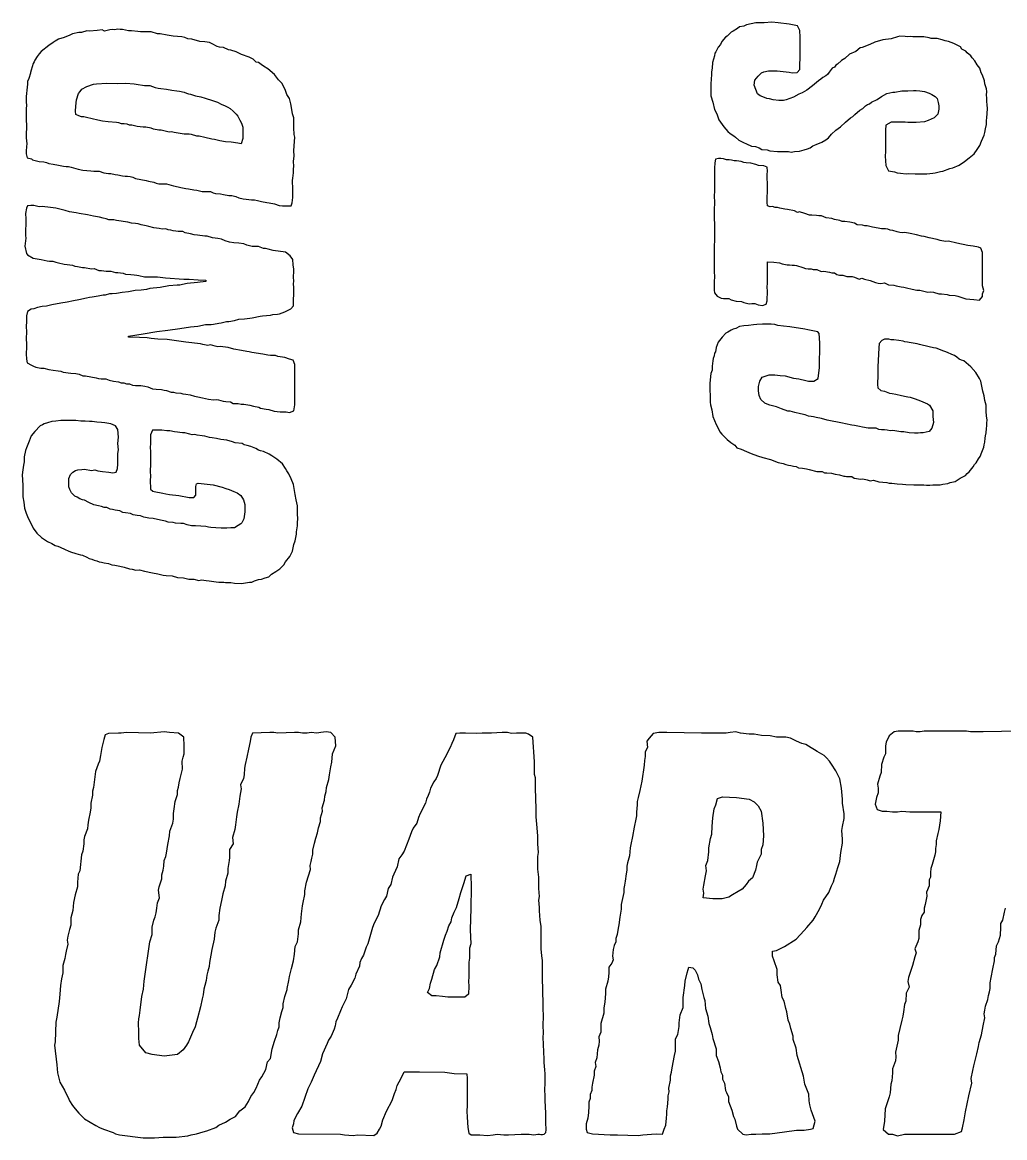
# Model space of a CAD drawing. Extents: x 21.5 to 68.8, y -31.2 to -10.6.
# Drawn here: x 34.177 to 37.801, y -17.285 to -13.171 of the extents above; entities that cross this region are included whole.
import ezdxf

# ---------------------------------------------------------------- set-up
doc = ezdxf.new("R2010")
doc.units = 0
doc.layers.add('Special_Silkscreen_Paths', color=7, linetype='CONTINUOUS')

msp = doc.modelspace()

# ---------------------------------------------------------------- linework, layer by layer
at = {"layer": 'Special_Silkscreen_Paths', "color": 7}
for points in [[(35.181822, -13.594462), (35.180411, -13.584585), (35.180411, -13.577529), (35.179, -13.567651), (35.179, -13.523907), (35.173356, -13.508385), (35.170533, -13.485807), (35.167711, -13.471696), (35.162067, -13.45194), (35.152189, -13.437829), (35.147956, -13.422307), (35.139489, -13.403963), (35.133844, -13.395496), (35.122556, -13.382796), (35.107033, -13.36304), (35.083045, -13.343285), (35.066111, -13.333407), (35.057645, -13.326352), (35.047767, -13.319296), (35.0393, -13.317885), (35.028011, -13.306596), (35.0139, -13.299541), (34.985678, -13.289663), (34.965922, -13.279785), (34.946167, -13.274141), (34.9377, -13.272729), (34.919356, -13.264263), (34.903834, -13.262852), (34.895367, -13.260029), (34.877022, -13.250152), (34.867145, -13.245918), (34.850211, -13.243096), (34.831867, -13.241685), (34.802234, -13.233218), (34.788123, -13.231807), (34.776834, -13.227574), (34.765545, -13.224752), (34.733089, -13.221929), (34.711923, -13.219107), (34.685112, -13.213463), (34.675234, -13.213463), (34.652656, -13.206407), (34.613145, -13.206407), (34.603267, -13.204996), (34.579278, -13.202174), (34.5694, -13.202174), (34.546823, -13.197941), (34.538356, -13.197941), (34.528478, -13.196529), (34.518601, -13.199352), (34.508723, -13.197941), (34.500256, -13.199352), (34.480501, -13.203585), (34.472034, -13.199352), (34.453689, -13.200763), (34.425467, -13.203585), (34.415589, -13.202174), (34.395834, -13.209229), (34.385956, -13.209229), (34.361967, -13.213463), (34.35209, -13.219107), (34.330923, -13.227574), (34.311167, -13.233218), (34.298467, -13.240274), (34.291412, -13.245918), (34.274478, -13.257207), (34.246256, -13.278374), (34.239201, -13.286841), (34.232145, -13.296718), (34.223679, -13.310829), (34.220856, -13.316474), (34.216623, -13.323529), (34.209567, -13.347518), (34.206745, -13.355985), (34.206745, -13.358807), (34.201101, -13.378563), (34.196867, -13.389852), (34.196867, -13.399729), (34.194045, -13.420896), (34.192634, -13.433596), (34.191223, -13.444885), (34.191223, -13.467463), (34.192634, -13.475929), (34.191223, -13.491451), (34.191223, -13.526729), (34.192634, -13.554951), (34.191223, -13.585996), (34.191223, -13.597285), (34.194045, -13.619862), (34.192634, -13.62974), (34.191223, -13.646674), (34.191223, -13.656551), (34.195456, -13.670662), (34.210979, -13.674896), (34.215212, -13.677718), (34.229323, -13.681951), (34.239201, -13.684774), (34.256134, -13.686185), (34.266012, -13.687596), (34.274478, -13.691829), (34.291412, -13.694651), (34.311167, -13.697474), (34.329512, -13.701707), (34.33939, -13.703118), (34.347856, -13.703118), (34.357734, -13.70594), (34.383134, -13.712996), (34.400067, -13.715818), (34.429701, -13.71864), (34.440989, -13.720051), (34.460745, -13.720051), (34.477678, -13.725696), (34.494612, -13.728518), (34.503078, -13.728518), (34.520012, -13.732751), (34.529889, -13.734162), (34.546823, -13.736985), (34.5567, -13.738396), (34.565167, -13.738396), (34.575045, -13.739807), (34.584923, -13.742629), (34.5948, -13.746862), (34.634312, -13.753918), (34.642778, -13.75674), (34.662534, -13.760973), (34.671, -13.763796), (34.680878, -13.766618), (34.7091, -13.766618), (34.726034, -13.772262), (34.7345, -13.773673), (34.751434, -13.777907), (34.761311, -13.780729), (34.779656, -13.783551), (34.789534, -13.784962), (34.809289, -13.789196), (34.820578, -13.790607), (34.840334, -13.79484), (34.871378, -13.79484), (34.881256, -13.800485), (34.889722, -13.801896), (34.908067, -13.803307), (34.919356, -13.806129), (34.939111, -13.810362), (34.9504, -13.810362), (34.964511, -13.813185), (34.9758, -13.818829), (34.991322, -13.821651), (35.002611, -13.823062), (35.022367, -13.825885), (35.033656, -13.825885), (35.044945, -13.828707), (35.059056, -13.831529), (35.078811, -13.835762), (35.087278, -13.837173), (35.107033, -13.839996), (35.123967, -13.847051), (35.136667, -13.848462), (35.169122, -13.848462), (35.171944, -13.837173), (35.174767, -13.817418), (35.174767, -13.775085), (35.173356, -13.765207), (35.173356, -13.753918), (35.174767, -13.745451), (35.177589, -13.725696), (35.177589, -13.712996), (35.179, -13.701707), (35.177589, -13.684774), (35.180411, -13.663607), (35.179, -13.645262), (35.180411, -13.626918)], [(37.737344, -13.490041), (37.735933, -13.474519), (37.734522, -13.464641), (37.734522, -13.449119), (37.733111, -13.439241), (37.734522, -13.426541), (37.733111, -13.416664), (37.727467, -13.398319), (37.726056, -13.38703), (37.719, -13.365864), (37.713356, -13.357397), (37.709122, -13.340464), (37.699244, -13.327764), (37.690778, -13.313653), (37.6809, -13.302364), (37.675256, -13.295308), (37.662556, -13.284019), (37.656911, -13.276964), (37.6428, -13.269908), (37.637156, -13.261442), (37.613167, -13.248742), (37.593411, -13.241686), (37.580711, -13.238864), (37.569422, -13.236042), (37.551078, -13.230397), (37.529911, -13.230397), (37.521445, -13.228986), (37.501689, -13.224753), (37.462178, -13.224753), (37.4523, -13.223342), (37.442422, -13.224753), (37.433956, -13.223342), (37.4142, -13.22193), (37.405734, -13.224753), (37.381745, -13.231808), (37.371867, -13.233219), (37.360578, -13.23463), (37.3507, -13.236042), (37.321067, -13.244508), (37.302723, -13.252975), (37.2745, -13.264264), (37.267445, -13.265675), (37.251923, -13.278375), (37.227934, -13.288253), (37.211, -13.305186), (37.1983, -13.312241), (37.184189, -13.324941), (37.177134, -13.329175), (37.1729, -13.33623), (37.164434, -13.340464), (37.153145, -13.354575), (37.1475, -13.363041), (37.140445, -13.368686), (37.129156, -13.37433), (37.1221, -13.381386), (37.113634, -13.38703), (37.091056, -13.405375), (37.071301, -13.420897), (37.052956, -13.430775), (37.041667, -13.436419), (37.021912, -13.447708), (36.995101, -13.457586), (36.985223, -13.458997), (36.966878, -13.458997), (36.947123, -13.457586), (36.933012, -13.453352), (36.923134, -13.451941), (36.909023, -13.446297), (36.899145, -13.442064), (36.889267, -13.435008), (36.882212, -13.419486), (36.876567, -13.402553), (36.87939, -13.384208), (36.890678, -13.370097), (36.903378, -13.357397), (36.911845, -13.353164), (36.928778, -13.350341), (36.961234, -13.350341), (37.004978, -13.354575), (37.016267, -13.357397), (37.034612, -13.355986), (37.044489, -13.344697), (37.044489, -13.324941), (37.045901, -13.305186), (37.045901, -13.226164), (37.044489, -13.200764), (37.036023, -13.18383), (37.004978, -13.178186), (36.965467, -13.172542), (36.941478, -13.17113), (36.913256, -13.172542), (36.882212, -13.172542), (36.848345, -13.181008), (36.838467, -13.185242), (36.822945, -13.188064), (36.814478, -13.193708), (36.798956, -13.203586), (36.791901, -13.207819), (36.776379, -13.22193), (36.770734, -13.226164), (36.756623, -13.241686), (36.75239, -13.252975), (36.743923, -13.262853), (36.735456, -13.279786), (36.731223, -13.28543), (36.729812, -13.295308), (36.722756, -13.319297), (36.721345, -13.340464), (36.718523, -13.353164), (36.718523, -13.363041), (36.717112, -13.398319), (36.717112, -13.442064), (36.724167, -13.466052), (36.729812, -13.492864), (36.738279, -13.508386), (36.746745, -13.530964), (36.76509, -13.556364), (36.779201, -13.573297), (36.787667, -13.581764), (36.801779, -13.59023), (36.807423, -13.594463), (36.820123, -13.605752), (36.827178, -13.609986), (36.837056, -13.614219), (36.848345, -13.619863), (36.86669, -13.62833), (36.880801, -13.629741), (36.894912, -13.633975), (36.90479, -13.639619), (36.924545, -13.64103), (36.934423, -13.645263), (36.962645, -13.648086), (37.003567, -13.648086), (37.013445, -13.649497), (37.024734, -13.648086), (37.043078, -13.646675), (37.061423, -13.64103), (37.072712, -13.638208), (37.082589, -13.633975), (37.092467, -13.626919), (37.105167, -13.621275), (37.126334, -13.612808), (37.140445, -13.604341), (37.150323, -13.597286), (37.161612, -13.583175), (37.177134, -13.569064), (37.195478, -13.556364), (37.213823, -13.53943), (37.232167, -13.523908), (37.240634, -13.518264), (37.247689, -13.511208), (37.266034, -13.495686), (37.277323, -13.48863), (37.2872, -13.478752), (37.294256, -13.474519), (37.301311, -13.471697), (37.309778, -13.466052), (37.329534, -13.456175), (37.346467, -13.444886), (37.366223, -13.433597), (37.387389, -13.429364), (37.395856, -13.429364), (37.421256, -13.423719), (37.443834, -13.423719), (37.463589, -13.422308), (37.473467, -13.422308), (37.487578, -13.423719), (37.504511, -13.426541), (37.521445, -13.432186), (37.531322, -13.43783), (37.544022, -13.444886), (37.551078, -13.451941), (37.555311, -13.467464), (37.558133, -13.478752), (37.558133, -13.491452), (37.5539, -13.509797), (37.539789, -13.523908), (37.518622, -13.533786), (37.504511, -13.538019), (37.473467, -13.540841), (37.443834, -13.540841), (37.433956, -13.53943), (37.381745, -13.53943), (37.361989, -13.550719), (37.360578, -13.569064), (37.360578, -13.648086), (37.359167, -13.665019), (37.361989, -13.698886), (37.371867, -13.718641), (37.394445, -13.722875), (37.404322, -13.725697), (37.415611, -13.727108), (37.436778, -13.72993), (37.446656, -13.728519), (37.470645, -13.72993), (37.512978, -13.72993), (37.535556, -13.727108), (37.544022, -13.725697), (37.563778, -13.721463), (37.572245, -13.720052), (37.597645, -13.710175), (37.608933, -13.707352), (37.632922, -13.697475), (37.652678, -13.684775), (37.669611, -13.670663), (37.687956, -13.656552), (37.699244, -13.639619), (37.709122, -13.625508), (37.714767, -13.609986), (37.724644, -13.587408), (37.727467, -13.57753), (37.730289, -13.563419), (37.733111, -13.547897), (37.733111, -13.533786), (37.734522, -13.523908)], [(34.989911, -13.600107), (34.984267, -13.619862), (34.971567, -13.61704), (34.947578, -13.612807), (34.926411, -13.611396), (34.905245, -13.608574), (34.885489, -13.602929), (34.875611, -13.601518), (34.850211, -13.595874), (34.829045, -13.59164), (34.820578, -13.59164), (34.800823, -13.584585), (34.792356, -13.583174), (34.774011, -13.583174), (34.737323, -13.577529), (34.727445, -13.574707), (34.718978, -13.576118), (34.7091, -13.573296), (34.689345, -13.569063), (34.680878, -13.569063), (34.661123, -13.564829), (34.652656, -13.562007), (34.6329, -13.557774), (34.623023, -13.557774), (34.600445, -13.554951), (34.580689, -13.550718), (34.572223, -13.550718), (34.563756, -13.546485), (34.552467, -13.545074), (34.542589, -13.545074), (34.532712, -13.542251), (34.524245, -13.54084), (34.493201, -13.538018), (34.473445, -13.535196), (34.455101, -13.532374), (34.435345, -13.526729), (34.414178, -13.522496), (34.404301, -13.519674), (34.395834, -13.519674), (34.385956, -13.51544), (34.374667, -13.511207), (34.373256, -13.498507), (34.374667, -13.480163), (34.37749, -13.457585), (34.384545, -13.433596), (34.39019, -13.42654), (34.397245, -13.418074), (34.415589, -13.408196), (34.439578, -13.399729), (34.450867, -13.398318), (34.488967, -13.395496), (34.529889, -13.396907), (34.559523, -13.395496), (34.589156, -13.398318), (34.597623, -13.399729), (34.627256, -13.403963), (34.647012, -13.403963), (34.666767, -13.411018), (34.678056, -13.41384), (34.687934, -13.415252), (34.7091, -13.418074), (34.728856, -13.420896), (34.7472, -13.423718), (34.757078, -13.425129), (34.774011, -13.429363), (34.782478, -13.432185), (34.789534, -13.435007), (34.798, -13.436418), (34.816345, -13.442063), (34.8361, -13.446296), (34.851622, -13.450529), (34.878434, -13.458996), (34.896778, -13.466051), (34.910889, -13.473107), (34.925, -13.478751), (34.934878, -13.484396), (34.943345, -13.488629), (34.954634, -13.498507), (34.965922, -13.509796), (34.971567, -13.516851), (34.980033, -13.532374), (34.985678, -13.543663), (34.989911, -13.557774)], [(37.723233, -14.160317), (37.719, -14.143384), (37.719, -14.020617), (37.711944, -14.003684), (37.703478, -14.000862), (37.683722, -13.996628), (37.663967, -13.993806), (37.624456, -13.98534), (37.593411, -13.978284), (37.582122, -13.979695), (37.562367, -13.975462), (37.551078, -13.97264), (37.521445, -13.965584), (37.5031, -13.961351), (37.493222, -13.95994), (37.474878, -13.954295), (37.4523, -13.950062), (37.432545, -13.945829), (37.422667, -13.94724), (37.4142, -13.945829), (37.404322, -13.944417), (37.387389, -13.938773), (37.377511, -13.937362), (37.369045, -13.93454), (37.360578, -13.933129), (37.346467, -13.933129), (37.333767, -13.930306), (37.3126, -13.926073), (37.292845, -13.92184), (37.284378, -13.92184), (37.275911, -13.919017), (37.256156, -13.917606), (37.246278, -13.911962), (37.229345, -13.907729), (37.211, -13.906317), (37.201123, -13.906317), (37.192656, -13.902084), (37.1729, -13.897851), (37.163023, -13.895029), (37.141856, -13.892206), (37.124923, -13.885151), (37.115045, -13.885151), (37.106578, -13.88374), (37.089645, -13.882329), (37.081178, -13.882329), (37.062834, -13.876684), (37.043078, -13.869629), (37.036023, -13.872451), (37.024734, -13.866806), (36.999334, -13.861162), (36.989456, -13.859751), (36.971112, -13.856929), (36.962645, -13.854106), (36.954178, -13.854106), (36.944301, -13.849873), (36.935834, -13.851284), (36.925956, -13.848462), (36.924545, -13.835762), (36.925956, -13.776495), (36.925956, -13.762384), (36.924545, -13.749684), (36.924545, -13.732751), (36.925956, -13.720051), (36.924545, -13.70594), (36.911845, -13.700295), (36.89209, -13.698884), (36.882212, -13.696062), (36.863867, -13.690418), (36.846934, -13.689007), (36.838467, -13.687595), (36.82859, -13.684773), (36.811656, -13.681951), (36.80319, -13.681951), (36.793312, -13.679129), (36.784845, -13.677718), (36.774967, -13.677718), (36.763679, -13.674895), (36.753801, -13.673484), (36.745334, -13.673484), (36.734045, -13.676307), (36.731223, -13.689007), (36.729812, -13.708762), (36.729812, -13.796251), (36.728401, -13.808951), (36.729812, -13.838584), (36.728401, -13.859751), (36.729812, -13.950062), (36.729812, -13.981106), (36.728401, -13.990984), (36.728401, -14.095406), (36.729812, -14.105284), (36.729812, -14.115162), (36.728401, -14.122217), (36.728401, -14.158906), (36.729812, -14.168784), (36.73969, -14.181484), (36.755212, -14.188539), (36.763679, -14.189951), (36.783434, -14.189951), (36.791901, -14.194184), (36.810245, -14.199828), (36.830001, -14.201239), (36.838467, -14.204062), (36.858223, -14.209706), (36.868101, -14.208295), (36.87939, -14.208295), (36.890678, -14.212528), (36.907612, -14.215351), (36.920312, -14.211117), (36.924545, -14.198417), (36.924545, -14.187128), (36.925956, -14.173017), (36.925956, -14.160317), (36.924545, -14.150439), (36.925956, -14.130684), (36.925956, -14.054484), (36.948534, -14.055895), (36.969701, -14.058717), (36.979578, -14.06154), (36.997923, -14.065773), (37.006389, -14.065773), (37.016267, -14.067184), (37.024734, -14.067184), (37.033201, -14.068595), (37.055778, -14.075651), (37.065656, -14.078473), (37.075534, -14.079884), (37.086823, -14.079884), (37.093878, -14.082706), (37.107989, -14.082706), (37.123512, -14.089762), (37.133389, -14.088351), (37.154556, -14.092584), (37.163023, -14.095406), (37.1729, -14.095406), (37.181367, -14.101051), (37.191245, -14.103873), (37.203945, -14.103873), (37.218056, -14.108106), (37.237811, -14.108106), (37.246278, -14.110928), (37.263211, -14.117984), (37.273089, -14.115162), (37.282967, -14.117984), (37.304134, -14.123628), (37.323889, -14.130684), (37.333767, -14.133506), (37.343645, -14.134917), (37.357756, -14.132095), (37.371867, -14.139151), (37.391622, -14.140562), (37.400089, -14.143384), (37.418434, -14.146206), (37.428311, -14.147617), (37.438189, -14.150439), (37.459356, -14.154673), (37.476289, -14.158906), (37.487578, -14.158906), (37.517211, -14.165962), (37.5285, -14.164551), (37.538378, -14.165962), (37.558133, -14.173017), (37.568011, -14.173017), (37.587767, -14.174428), (37.596233, -14.177251), (37.6174, -14.178662), (37.627278, -14.181484), (37.656911, -14.191362), (37.686544, -14.192773), (37.707711, -14.195595), (37.719, -14.182895), (37.719, -14.173017)], [(35.181822, -14.582239), (35.181822, -14.432661), (35.176178, -14.417139), (35.162067, -14.412906), (35.145133, -14.407261), (35.119733, -14.403028), (35.111267, -14.400206), (35.092922, -14.400206), (35.083045, -14.398795), (35.0647, -14.394561), (35.023778, -14.388917), (35.0139, -14.386095), (35.005433, -14.384683), (34.985678, -14.381861), (34.957456, -14.376217), (34.936289, -14.370572), (34.916534, -14.36775), (34.908067, -14.366339), (34.898189, -14.36775), (34.888311, -14.364928), (34.871378, -14.360695), (34.8615, -14.363517), (34.843156, -14.359284), (34.834689, -14.356461), (34.779656, -14.350817), (34.711923, -14.340939), (34.676645, -14.339528), (34.652656, -14.336706), (34.637134, -14.335295), (34.608912, -14.333884), (34.5694, -14.332472), (34.5694, -14.328239), (34.623023, -14.319772), (34.673823, -14.311306), (34.713334, -14.307072), (34.758489, -14.300017), (34.798, -14.294372), (34.824811, -14.29155), (34.853034, -14.285906), (34.8742, -14.285906), (34.882667, -14.284495), (34.902422, -14.280261), (34.910889, -14.27885), (34.930645, -14.274617), (34.939111, -14.274617), (34.960278, -14.270384), (34.9758, -14.26615), (34.996967, -14.264739), (35.016722, -14.261917), (35.025189, -14.260506), (35.054822, -14.254861), (35.063289, -14.25345), (35.092922, -14.250628), (35.101389, -14.249217), (35.118322, -14.247806), (35.125378, -14.246395), (35.145133, -14.239339), (35.167711, -14.22805), (35.177589, -14.216761), (35.177589, -14.192773), (35.179, -14.174428), (35.179, -14.146206), (35.177589, -14.137739), (35.179, -14.123628), (35.177589, -14.11375), (35.179, -14.086939), (35.179, -14.081295), (35.176178, -14.065773), (35.174767, -14.046017), (35.164889, -14.031906), (35.147956, -14.019206), (35.1028, -14.01215), (35.084456, -14.007917), (35.074578, -14.005095), (35.066111, -14.005095), (35.047767, -13.998039), (35.025189, -13.998039), (35.005433, -13.992395), (34.994145, -13.988162), (34.9758, -13.985339), (34.957456, -13.983928), (34.941934, -13.982517), (34.925, -13.976873), (34.9123, -13.971228), (34.898189, -13.968406), (34.878434, -13.965584), (34.858678, -13.959939), (34.850211, -13.959939), (34.841745, -13.958528), (34.831867, -13.957117), (34.8234, -13.955706), (34.8107, -13.954295), (34.798, -13.951473), (34.778245, -13.947239), (34.769778, -13.943006), (34.751434, -13.943006), (34.742967, -13.941595), (34.733089, -13.940184), (34.724623, -13.937362), (34.714745, -13.935951), (34.706278, -13.933128), (34.693578, -13.934539), (34.682289, -13.931717), (34.662534, -13.928895), (34.644189, -13.924662), (34.634312, -13.921839), (34.615967, -13.917606), (34.604678, -13.914784), (34.5948, -13.913373), (34.579278, -13.911962), (34.566578, -13.907728), (34.524245, -13.902084), (34.514367, -13.899262), (34.496023, -13.899262), (34.486145, -13.896439), (34.474856, -13.893617), (34.462156, -13.889384), (34.439578, -13.886562), (34.417001, -13.880917), (34.387367, -13.876684), (34.376078, -13.873862), (34.350678, -13.869628), (34.335156, -13.865395), (34.30129, -13.856928), (34.281534, -13.854106), (34.25049, -13.849873), (34.239201, -13.851284), (34.219445, -13.847051), (34.208156, -13.847051), (34.196867, -13.848462), (34.192634, -13.856928), (34.188401, -13.876684), (34.189812, -13.896439), (34.189812, -13.910551), (34.188401, -13.943006), (34.188401, -13.957117), (34.189812, -13.966995), (34.18699, -13.996628), (34.192634, -14.023439), (34.196867, -14.029084), (34.216623, -14.040373), (34.246256, -14.046017), (34.268834, -14.05025), (34.277301, -14.051662), (34.290001, -14.051662), (34.30129, -14.055895), (34.311167, -14.058717), (34.330923, -14.06295), (34.342212, -14.064362), (34.361967, -14.067184), (34.370434, -14.070006), (34.380312, -14.071417), (34.398656, -14.07565), (34.407123, -14.07565), (34.432523, -14.079884), (34.442401, -14.078473), (34.459334, -14.086939), (34.469212, -14.086939), (34.486145, -14.08835), (34.503078, -14.08835), (34.521423, -14.093995), (34.529889, -14.093995), (34.549645, -14.096817), (34.558112, -14.099639), (34.577867, -14.10105), (34.589156, -14.102461), (34.599034, -14.103873), (34.6075, -14.105284), (34.627256, -14.109517), (34.675234, -14.109517), (34.704867, -14.11375), (34.7726, -14.117984), (34.792356, -14.117984), (34.826223, -14.120806), (34.854445, -14.122217), (34.854445, -14.12645), (34.8234, -14.130684), (34.7853, -14.134917), (34.768367, -14.137739), (34.758489, -14.140561), (34.748611, -14.140561), (34.717567, -14.143384), (34.685112, -14.149028), (34.647012, -14.153261), (34.635723, -14.156084), (34.615967, -14.158906), (34.593389, -14.160317), (34.5694, -14.16455), (34.545412, -14.167373), (34.524245, -14.171606), (34.508723, -14.173017), (34.498845, -14.173017), (34.483323, -14.17725), (34.474856, -14.17725), (34.456512, -14.181484), (34.435345, -14.184306), (34.425467, -14.185717), (34.414178, -14.188539), (34.385956, -14.194184), (34.366201, -14.198417), (34.342212, -14.20265), (34.319634, -14.206884), (34.285767, -14.212528), (34.266012, -14.218173), (34.25049, -14.219584), (34.233556, -14.222406), (34.219445, -14.22805), (34.209567, -14.229461), (34.196867, -14.237928), (34.192634, -14.25345), (34.192634, -14.273206), (34.191223, -14.294372), (34.192634, -14.311306), (34.191223, -14.338117), (34.192634, -14.356461), (34.192634, -14.369161), (34.191223, -14.39315), (34.192634, -14.412906), (34.195456, -14.427017), (34.210979, -14.435483), (34.218034, -14.439717), (34.226501, -14.442539), (34.244845, -14.446772), (34.256134, -14.446772), (34.274478, -14.451006), (34.291412, -14.453828), (34.309756, -14.45665), (34.319634, -14.458061), (34.328101, -14.460883), (34.337978, -14.462295), (34.346445, -14.463706), (34.356323, -14.465117), (34.374667, -14.466528), (34.387367, -14.46935), (34.400067, -14.474995), (34.409945, -14.474995), (34.449456, -14.48205), (34.457923, -14.484872), (34.467801, -14.486283), (34.484734, -14.486283), (34.497434, -14.490517), (34.512956, -14.49475), (34.531301, -14.497572), (34.541178, -14.500395), (34.551056, -14.500395), (34.560934, -14.504628), (34.572223, -14.504628), (34.583512, -14.508861), (34.5948, -14.510272), (34.614556, -14.510272), (34.628667, -14.513095), (34.639956, -14.515917), (34.656889, -14.522972), (34.671, -14.524383), (34.690756, -14.525794), (34.700634, -14.527206), (34.7091, -14.528617), (34.726034, -14.535672), (34.7345, -14.535672), (34.742967, -14.537083), (34.761311, -14.538494), (34.769778, -14.541317), (34.779656, -14.542728), (34.796589, -14.54555), (34.812111, -14.549783), (34.824811, -14.552606), (34.841745, -14.555428), (34.864322, -14.561072), (34.882667, -14.563894), (34.892545, -14.562483), (34.901011, -14.563894), (34.917945, -14.568128), (34.927822, -14.569539), (34.944756, -14.57095), (34.954634, -14.576594), (34.972978, -14.576594), (34.984267, -14.579417), (34.994145, -14.579417), (35.016722, -14.58365), (35.029422, -14.586472), (35.049178, -14.590706), (35.056233, -14.593528), (35.075989, -14.597761), (35.085867, -14.599172), (35.105622, -14.604817), (35.1282, -14.607639), (35.150778, -14.607639), (35.162067, -14.610461), (35.179, -14.603406)], [(37.735933, -14.637271), (37.733111, -14.623159), (37.7317, -14.604815), (37.7317, -14.583648), (37.727467, -14.565304), (37.724644, -14.548371), (37.720411, -14.531437), (37.711944, -14.494748), (37.707711, -14.484871), (37.6936, -14.462293), (37.675256, -14.441126), (37.649856, -14.41996), (37.641389, -14.417137), (37.632922, -14.412904), (37.624456, -14.405849), (37.615989, -14.400204), (37.606111, -14.395971), (37.589178, -14.388915), (37.5666, -14.380449), (37.558133, -14.376215), (37.548256, -14.373393), (37.538378, -14.371982), (37.521445, -14.367749), (37.486167, -14.359282), (37.4777, -14.35646), (37.448067, -14.352226), (37.442422, -14.350815), (37.432545, -14.349404), (37.425489, -14.346582), (37.409967, -14.345171), (37.391622, -14.342349), (37.381745, -14.342349), (37.373278, -14.339526), (37.357756, -14.339526), (37.347878, -14.345171), (37.338, -14.355049), (37.336589, -14.371982), (37.332356, -14.441126), (37.332356, -14.47076), (37.330945, -14.507448), (37.332356, -14.518737), (37.343645, -14.528615), (37.357756, -14.531437), (37.3761, -14.538493), (37.385978, -14.539904), (37.398678, -14.542726), (37.419845, -14.54696), (37.436778, -14.551193), (37.443834, -14.552604), (37.4523, -14.554015), (37.470645, -14.559659), (37.4904, -14.566715), (37.5158, -14.578004), (37.522856, -14.583648), (37.535556, -14.603404), (37.535556, -14.624571), (37.538378, -14.647148), (37.531322, -14.668315), (37.521445, -14.679604), (37.500278, -14.685248), (37.4904, -14.685248), (37.481934, -14.686659), (37.467822, -14.686659), (37.448067, -14.685248), (37.428311, -14.681015), (37.417022, -14.681015), (37.387389, -14.676782), (37.377511, -14.678193), (37.367634, -14.675371), (37.357756, -14.673959), (37.346467, -14.673959), (37.336589, -14.672548), (37.326711, -14.668315), (37.297078, -14.668315), (37.275911, -14.664082), (37.264623, -14.661259), (37.246278, -14.658437), (37.2364, -14.657026), (37.213823, -14.651382), (37.202534, -14.649971), (37.146089, -14.638682), (37.124923, -14.631626), (37.105167, -14.628804), (37.095289, -14.625982), (37.086823, -14.624571), (37.076945, -14.623159), (37.064245, -14.618926), (37.047312, -14.614693), (37.026145, -14.610459), (37.009212, -14.604815), (37.000745, -14.604815), (36.976756, -14.596348), (36.958412, -14.589293), (36.934423, -14.583648), (36.924545, -14.579415), (36.916078, -14.575182), (36.900556, -14.562482), (36.894912, -14.54696), (36.89209, -14.530026), (36.89209, -14.514504), (36.897734, -14.494748), (36.906201, -14.479226), (36.931601, -14.47076), (36.952767, -14.47076), (36.972523, -14.473582), (36.990867, -14.474993), (37.021912, -14.48346), (37.041667, -14.486282), (37.067067, -14.491926), (37.076945, -14.494748), (37.0967, -14.494748), (37.112223, -14.484871), (37.117867, -14.443948), (37.119278, -14.355049), (37.117867, -14.335293), (37.116456, -14.31836), (37.110812, -14.312715), (37.074123, -14.30566), (37.062834, -14.302837), (37.007801, -14.294371), (36.985223, -14.291549), (36.964056, -14.288726), (36.952767, -14.285904), (36.938656, -14.284493), (36.907612, -14.284493), (36.886445, -14.285904), (36.873745, -14.287315), (36.855401, -14.288726), (36.838467, -14.290137), (36.822945, -14.29296), (36.808834, -14.300015), (36.798956, -14.302837), (36.791901, -14.307071), (36.779201, -14.314126), (36.772145, -14.316949), (36.758034, -14.332471), (36.743923, -14.350815), (36.736867, -14.370571), (36.734045, -14.386093), (36.729812, -14.391737), (36.728401, -14.401615), (36.725579, -14.411493), (36.724167, -14.41996), (36.721345, -14.439715), (36.721345, -14.453826), (36.717112, -14.466526), (36.712879, -14.501804), (36.712879, -14.524382), (36.71429, -14.551193), (36.71429, -14.572359), (36.715701, -14.582237), (36.719934, -14.600582), (36.724167, -14.624571), (36.736867, -14.654204), (36.741101, -14.662671), (36.749567, -14.681015), (36.756623, -14.689482), (36.776379, -14.709237), (36.79049, -14.720526), (36.804601, -14.730404), (36.813067, -14.740282), (36.82859, -14.745926), (36.848345, -14.754393), (36.865278, -14.761448), (36.889267, -14.769915), (36.909023, -14.775559), (36.937245, -14.784026), (36.965467, -14.793904), (36.983812, -14.798137), (36.993689, -14.80237), (37.003567, -14.803782), (37.012034, -14.805193), (37.021912, -14.808015), (37.031789, -14.809426), (37.040256, -14.813659), (37.054367, -14.81507), (37.069889, -14.817893), (37.079767, -14.820715), (37.107989, -14.82777), (37.127745, -14.82777), (37.136212, -14.832004), (37.144678, -14.832004), (37.161612, -14.833415), (37.175723, -14.837648), (37.191245, -14.84047), (37.206767, -14.844704), (37.212412, -14.844704), (37.216645, -14.846115), (37.2364, -14.846115), (37.244867, -14.851759), (37.270267, -14.855993), (37.277323, -14.854581), (37.292845, -14.858815), (37.304134, -14.861637), (37.316834, -14.860226), (37.336589, -14.86587), (37.366223, -14.868693), (37.374689, -14.870104), (37.384567, -14.870104), (37.404322, -14.872926), (37.424078, -14.874337), (37.435367, -14.875748), (37.465, -14.877159), (37.501689, -14.877159), (37.511567, -14.87857), (37.524267, -14.87857), (37.535556, -14.877159), (37.562367, -14.877159), (37.572245, -14.874337), (37.590589, -14.871515), (37.599056, -14.868693), (37.6174, -14.864459), (37.635745, -14.851759), (37.6555, -14.841881), (37.662556, -14.834826), (37.669611, -14.829182), (37.683722, -14.810837), (37.689367, -14.80237), (37.695011, -14.795315), (37.703478, -14.781204), (37.710533, -14.772737), (37.716178, -14.755804), (37.723233, -14.737459), (37.724644, -14.728993), (37.727467, -14.719115), (37.728878, -14.705004), (37.730289, -14.696537), (37.7317, -14.685248), (37.733111, -14.669726), (37.734522, -14.659848), (37.734522, -14.649971)], [(35.193111, -14.999927), (35.1917, -14.985816), (35.1917, -14.954772), (35.187467, -14.932194), (35.183233, -14.912438), (35.181822, -14.905383), (35.177589, -14.87575), (35.169122, -14.854583), (35.160656, -14.836239), (35.152189, -14.82495), (35.147956, -14.816483), (35.136667, -14.79955), (35.1155, -14.782616), (35.097156, -14.769916), (35.087278, -14.764272), (35.066111, -14.754394), (35.056233, -14.751572), (35.047767, -14.74875), (35.037889, -14.743105), (35.019545, -14.73605), (35.006845, -14.731816), (34.995556, -14.728994), (34.9885, -14.724761), (34.961689, -14.721939), (34.951811, -14.717705), (34.932056, -14.712061), (34.909478, -14.709239), (34.893956, -14.706416), (34.877022, -14.703594), (34.867145, -14.702183), (34.850211, -14.69795), (34.840334, -14.696539), (34.821989, -14.693716), (34.813523, -14.690894), (34.803645, -14.692305), (34.795178, -14.689483), (34.776834, -14.68525), (34.768367, -14.68525), (34.758489, -14.683839), (34.750023, -14.682428), (34.738734, -14.681016), (34.7218, -14.678194), (34.710511, -14.678194), (34.692167, -14.675372), (34.656889, -14.675372), (34.649834, -14.692305), (34.649834, -14.721939), (34.648423, -14.741694), (34.649834, -14.751572), (34.649834, -14.802372), (34.648423, -14.82495), (34.649834, -14.847527), (34.648423, -14.858816), (34.649834, -14.892683), (34.6583, -14.899739), (34.663945, -14.90115), (34.694989, -14.908205), (34.706278, -14.909616), (34.720389, -14.912438), (34.754256, -14.916672), (34.792356, -14.923727), (34.809289, -14.923727), (34.817756, -14.915261), (34.817756, -14.882805), (34.819167, -14.872927), (34.826223, -14.870105), (34.881256, -14.877161), (34.913711, -14.885627), (34.927822, -14.889861), (34.940522, -14.894094), (34.957456, -14.90115), (34.970156, -14.906794), (34.982856, -14.916672), (34.992733, -14.932194), (34.998378, -14.949127), (34.998378, -14.975938), (34.994145, -15.00275), (34.987089, -15.016861), (34.982856, -15.021094), (34.972978, -15.026738), (34.960278, -15.035205), (34.946167, -15.035205), (34.932056, -15.036616), (34.910889, -15.036616), (34.891134, -15.035205), (34.872789, -15.033794), (34.864322, -15.032383), (34.854445, -15.030972), (34.8361, -15.029561), (34.816345, -15.02815), (34.800823, -15.02815), (34.7853, -15.023916), (34.771189, -15.019683), (34.761311, -15.019683), (34.741556, -15.018272), (34.733089, -15.01545), (34.714745, -15.014038), (34.704867, -15.011216), (34.686523, -15.006983), (34.659712, -15.001338), (34.644189, -14.999927), (34.625845, -14.995694), (34.613145, -14.991461), (34.600445, -14.99005), (34.586334, -14.987227), (34.576456, -14.982994), (34.558112, -14.980172), (34.548234, -14.978761), (34.536945, -14.973116), (34.520012, -14.970294), (34.510134, -14.967472), (34.501667, -14.966061), (34.488967, -14.960416), (34.479089, -14.960416), (34.469212, -14.956183), (34.457923, -14.954772), (34.440989, -14.950538), (34.422645, -14.942072), (34.407123, -14.933605), (34.398656, -14.932194), (34.388778, -14.927961), (34.378901, -14.922316), (34.370434, -14.918083), (34.359145, -14.906794), (34.35209, -14.894094), (34.349267, -14.884216), (34.349267, -14.853172), (34.354912, -14.839061), (34.363378, -14.830594), (34.373256, -14.823539), (34.381723, -14.822127), (34.397245, -14.820716), (34.407123, -14.819305), (34.432523, -14.823539), (34.445223, -14.822127), (34.455101, -14.82495), (34.473445, -14.827772), (34.496023, -14.830594), (34.511545, -14.832005), (34.522834, -14.830594), (34.528478, -14.816483), (34.529889, -14.800961), (34.529889, -14.76145), (34.531301, -14.747339), (34.529889, -14.724761), (34.531301, -14.700772), (34.529889, -14.67255), (34.521423, -14.65985), (34.503078, -14.651383), (34.481912, -14.648561), (34.469212, -14.64715), (34.452278, -14.645739), (34.435345, -14.642916), (34.425467, -14.642916), (34.408534, -14.641505), (34.393012, -14.641505), (34.374667, -14.640094), (34.319634, -14.640094), (34.30129, -14.641505), (34.285767, -14.642916), (34.270245, -14.648561), (34.257545, -14.651383), (34.251901, -14.655616), (34.243434, -14.65985), (34.223679, -14.679605), (34.209567, -14.696539), (34.202512, -14.716294), (34.192634, -14.740283), (34.188401, -14.750161), (34.184167, -14.77415), (34.184167, -14.792494), (34.181345, -14.803783), (34.178523, -14.822127), (34.177112, -14.840472), (34.178523, -14.878572), (34.178523, -14.920905), (34.182756, -14.940661), (34.185579, -14.963238), (34.191223, -14.981583), (34.198279, -14.999927), (34.208156, -15.018272), (34.216623, -15.036616), (34.230734, -15.054961), (34.247667, -15.070483), (34.254723, -15.076127), (34.26319, -15.080361), (34.270245, -15.086005), (34.285767, -15.093061), (34.298467, -15.100116), (34.308345, -15.102938), (34.316812, -15.107172), (34.335156, -15.115638), (34.346445, -15.119872), (34.354912, -15.124105), (34.374667, -15.129749), (34.391601, -15.135394), (34.398656, -15.136805), (34.415589, -15.143861), (34.424056, -15.148094), (34.433934, -15.150916), (34.442401, -15.155149), (34.452278, -15.156561), (34.460745, -15.160794), (34.469212, -15.162205), (34.479089, -15.165027), (34.494612, -15.166438), (34.507312, -15.172083), (34.518601, -15.173494), (34.536945, -15.176316), (34.552467, -15.180549), (34.572223, -15.186194), (34.5821, -15.187605), (34.596212, -15.191838), (34.608912, -15.190427), (34.627256, -15.19466), (34.656889, -15.201716), (34.676645, -15.204538), (34.6964, -15.210183), (34.707689, -15.211594), (34.730267, -15.213005), (34.750023, -15.218649), (34.771189, -15.22006), (34.790945, -15.224294), (34.809289, -15.224294), (34.827634, -15.229938), (34.837511, -15.227116), (34.855856, -15.229938), (34.865734, -15.231349), (34.884078, -15.23276), (34.892545, -15.234172), (34.902422, -15.235583), (34.920767, -15.235583), (34.926411, -15.236994), (34.946167, -15.236994), (34.960278, -15.239816), (34.985678, -15.241227), (35.015311, -15.235583), (35.023778, -15.235583), (35.033656, -15.231349), (35.047767, -15.225705), (35.059056, -15.224294), (35.073167, -15.22006), (35.085867, -15.215827), (35.095745, -15.205949), (35.112678, -15.196072), (35.119733, -15.191838), (35.126789, -15.186194), (35.142311, -15.172083), (35.147956, -15.160794), (35.163478, -15.141038), (35.173356, -15.121283), (35.179, -15.097294), (35.183233, -15.083183), (35.188878, -15.059194), (35.188878, -15.050727), (35.1917, -15.02815), (35.1917, -15.018272)], [(34.622317, -17.28452), (34.664651, -17.28452), (34.696401, -17.282403), (34.745084, -17.282403), (34.787418, -17.27817), (34.800118, -17.273937), (34.819168, -17.269703), (34.844568, -17.263353), (34.857268, -17.25912), (34.891134, -17.24642), (34.901718, -17.237953), (34.927118, -17.22737), (34.944051, -17.216787), (34.963101, -17.206203), (34.980035, -17.185037), (34.999085, -17.17022), (35.011785, -17.15117), (35.020251, -17.13212), (35.030835, -17.117303), (35.039301, -17.102486), (35.052001, -17.072853), (35.060468, -17.060153), (35.075285, -17.032636), (35.081635, -17.00512), (35.092218, -16.99242), (35.098568, -16.956436), (35.107035, -16.928919), (35.115502, -16.903519), (35.119735, -16.888703), (35.123968, -16.876003), (35.123968, -16.861186), (35.128202, -16.842136), (35.134552, -16.818853), (35.138785, -16.804036), (35.138785, -16.791336), (35.145135, -16.763819), (35.153602, -16.738419), (35.153602, -16.734186), (35.159952, -16.704552), (35.162068, -16.689736), (35.170535, -16.660102), (35.176885, -16.632586), (35.181118, -16.607186), (35.183235, -16.579669), (35.191702, -16.562736), (35.195935, -16.533102), (35.195935, -16.518285), (35.204402, -16.488652), (35.206518, -16.459019), (35.210752, -16.429385), (35.212868, -16.416685), (35.219218, -16.387052), (35.219218, -16.374352), (35.225568, -16.342602), (35.240385, -16.296035), (35.238268, -16.281218), (35.242502, -16.266402), (35.244618, -16.253702), (35.248852, -16.238885), (35.248852, -16.224068), (35.255202, -16.198668), (35.259435, -16.179618), (35.265785, -16.160568), (35.270018, -16.141518), (35.276368, -16.118235), (35.276368, -16.105535), (35.284835, -16.080135), (35.282718, -16.067435), (35.291185, -16.039918), (35.293302, -16.025101), (35.297535, -16.008168), (35.299652, -15.993351), (35.308118, -15.963718), (35.310235, -15.946785), (35.314468, -15.917151), (35.318702, -15.900218), (35.320818, -15.868468), (35.333519, -15.838834), (35.331402, -15.807084), (35.314468, -15.790151), (35.297535, -15.788034), (35.278485, -15.790151), (35.263668, -15.792268), (35.242502, -15.790151), (35.227685, -15.792268), (35.210752, -15.792268), (35.195935, -15.790151), (35.181118, -15.790151), (35.119735, -15.792268), (35.104918, -15.790151), (35.090101, -15.790151), (35.026601, -15.792268), (35.020251, -15.807084), (35.018135, -15.824018), (35.011785, -15.851534), (35.005435, -15.881168), (34.999085, -15.908685), (34.996968, -15.921385), (34.994851, -15.946785), (34.992735, -15.959485), (34.982151, -15.982768), (34.984268, -15.997585), (34.980035, -16.025101), (34.975801, -16.054735), (34.969451, -16.084368), (34.967335, -16.101301), (34.963101, -16.130935), (34.960985, -16.147868), (34.952518, -16.177502), (34.954635, -16.200785), (34.941935, -16.221952), (34.941935, -16.251585), (34.939818, -16.262168), (34.935585, -16.291802), (34.935585, -16.308735), (34.927118, -16.338369), (34.925001, -16.355302), (34.916535, -16.384935), (34.912301, -16.410335), (34.905951, -16.437852), (34.901718, -16.465369), (34.901718, -16.482302), (34.891134, -16.511935), (34.886901, -16.526752), (34.884784, -16.552152), (34.876318, -16.590252), (34.872084, -16.611419), (34.867851, -16.638936), (34.865734, -16.653752), (34.861501, -16.670686), (34.857268, -16.685502), (34.855151, -16.704552), (34.850918, -16.723602), (34.846684, -16.736302), (34.844568, -16.757469), (34.840334, -16.772286), (34.833984, -16.801919), (34.823401, -16.844253), (34.819168, -16.856953), (34.814934, -16.876003), (34.804351, -16.897169), (34.789534, -16.931036), (34.783184, -16.943736), (34.770484, -16.96067), (34.749318, -16.977603), (34.700634, -16.983953), (34.656184, -16.977603), (34.632901, -16.971253), (34.609617, -16.943736), (34.607501, -16.918336), (34.607501, -16.895053), (34.605384, -16.861186), (34.607501, -16.846369), (34.609617, -16.833669), (34.611734, -16.814619), (34.618084, -16.763819), (34.624434, -16.736302), (34.626551, -16.706669), (34.632901, -16.664336), (34.643484, -16.588136), (34.647717, -16.562736), (34.656184, -16.535219), (34.656184, -16.507702), (34.662534, -16.482302), (34.666767, -16.469602), (34.671001, -16.454785), (34.673117, -16.437852), (34.675234, -16.418802), (34.683701, -16.399752), (34.679467, -16.372235), (34.681584, -16.359535), (34.692168, -16.329902), (34.692168, -16.315085), (34.696401, -16.298152), (34.698518, -16.283335), (34.700634, -16.262168), (34.706984, -16.247352), (34.709101, -16.234652), (34.713334, -16.202902), (34.719684, -16.171152), (34.721801, -16.154218), (34.732384, -16.124585), (34.734501, -16.109768), (34.734501, -16.088601), (34.736618, -16.071668), (34.740851, -16.044151), (34.749318, -16.018751), (34.749318, -16.003935), (34.753551, -15.991235), (34.755668, -15.976418), (34.759901, -15.959485), (34.764134, -15.940435), (34.768368, -15.925618), (34.766251, -15.895985), (34.770484, -15.881168), (34.774718, -15.868468), (34.774718, -15.838834), (34.772601, -15.807084), (34.753551, -15.792268), (34.719684, -15.790151), (34.700634, -15.788034), (34.649834, -15.792268), (34.560934, -15.790151), (34.541884, -15.792268), (34.531301, -15.792268), (34.495317, -15.794384), (34.482617, -15.798618), (34.478384, -15.815551), (34.469917, -15.845184), (34.465684, -15.874818), (34.46145, -15.895985), (34.457217, -15.906568), (34.446634, -15.934085), (34.440284, -15.993351), (34.43605, -16.006051), (34.43605, -16.020868), (34.4297, -16.050501), (34.4297, -16.067435), (34.427584, -16.084368), (34.421234, -16.114002), (34.419117, -16.130935), (34.417, -16.145752), (34.406417, -16.173268), (34.4043, -16.185968), (34.4043, -16.200785), (34.400067, -16.228302), (34.395834, -16.241002), (34.389484, -16.300268), (34.383134, -16.312968), (34.381017, -16.342602), (34.381017, -16.359535), (34.37255, -16.389169), (34.3662, -16.416685), (34.364084, -16.446319), (34.355617, -16.473835), (34.355617, -16.501352), (34.351384, -16.516169), (34.345034, -16.541569), (34.342917, -16.556386), (34.345034, -16.571202), (34.338684, -16.596602), (34.336567, -16.609302), (34.33445, -16.624119), (34.325984, -16.649519), (34.325984, -16.677036), (34.32175, -16.698202), (34.317517, -16.723602), (34.3154, -16.755353), (34.313284, -16.782869), (34.304817, -16.840019), (34.300584, -16.859069), (34.298467, -16.931036), (34.29635, -16.943736), (34.304817, -17.015703), (34.306934, -17.045336), (34.3154, -17.079203), (34.332334, -17.108836), (34.349267, -17.142703), (34.351384, -17.149053), (34.361967, -17.165987), (34.37255, -17.178687), (34.38525, -17.193503), (34.406417, -17.21467), (34.44875, -17.24007), (34.46145, -17.24642), (34.476267, -17.25277), (34.512251, -17.26547), (34.520717, -17.269703), (34.535534, -17.273937)], [(36.448999, -17.276053), (36.465933, -17.273937), (36.497683, -17.27182), (36.516733, -17.269703), (36.5379, -17.27182), (36.54425, -17.25277), (36.5506, -17.237953), (36.552716, -17.212553), (36.554833, -17.197737), (36.554833, -17.185037), (36.55695, -17.17022), (36.559066, -17.142703), (36.559066, -17.130003), (36.5633, -17.115186), (36.561183, -17.102486), (36.567533, -17.072853), (36.567533, -17.05592), (36.571766, -17.04322), (36.573883, -17.026286), (36.58235, -16.981836), (36.586583, -16.964903), (36.586583, -16.920453), (36.59505, -16.903519), (36.599283, -16.873886), (36.599283, -16.861186), (36.603516, -16.831553), (36.6141, -16.804036), (36.6141, -16.768053), (36.62045, -16.723602), (36.622566, -16.706669), (36.628916, -16.677036), (36.63315, -16.664336), (36.635266, -16.655869), (36.650083, -16.657986), (36.65855, -16.666452), (36.667016, -16.683386), (36.67125, -16.700319), (36.679716, -16.717252), (36.68395, -16.738419), (36.6903, -16.768053), (36.694533, -16.778636), (36.69665, -16.808269), (36.705117, -16.835786), (36.70935, -16.863303), (36.713583, -16.878119), (36.72205, -16.903519), (36.724167, -16.918336), (36.736867, -16.956436), (36.736867, -16.981836), (36.745333, -17.003003), (36.751683, -17.026286), (36.7538, -17.041103), (36.76015, -17.053803), (36.76015, -17.06862), (36.7665, -17.083436), (36.770733, -17.110953), (36.774967, -17.117303), (36.781317, -17.134236), (36.781317, -17.15117), (36.794017, -17.18292), (36.800367, -17.206203), (36.8046, -17.216787), (36.81095, -17.242187), (36.815183, -17.25277), (36.834233, -17.27182), (36.846933, -17.273937), (36.865983, -17.27182), (36.882917, -17.27182), (36.9062, -17.269703), (36.933717, -17.269703), (36.98875, -17.263353), (37.0332, -17.257003), (37.060717, -17.257003), (37.084, -17.25277), (37.094584, -17.250653), (37.100934, -17.223137), (37.086117, -17.18292), (37.081884, -17.16387), (37.079767, -17.149053), (37.07765, -17.123653), (37.062834, -17.08767), (37.0586, -17.058036), (37.035317, -16.981836), (37.031084, -16.95432), (37.0205, -16.922569), (37.0205, -16.909869), (37.012034, -16.882353), (37.0078, -16.865419), (37.00145, -16.850603), (36.997217, -16.820969), (36.992984, -16.808269), (36.986634, -16.780753), (36.980284, -16.768053), (36.97605, -16.740536), (36.973934, -16.723602), (36.965467, -16.710902), (36.961234, -16.683386), (36.961234, -16.664336), (36.95065, -16.632586), (36.9443, -16.615652), (36.9443, -16.596602), (36.959117, -16.594486), (36.98875, -16.579669), (37.031084, -16.552152), (37.060717, -16.520402), (37.0713, -16.509819), (37.094584, -16.482302), (37.100934, -16.469602), (37.117867, -16.442085), (37.126334, -16.423035), (37.132684, -16.408219), (37.151734, -16.380702), (37.162317, -16.355302), (37.168667, -16.340485), (37.172901, -16.327785), (37.177134, -16.312968), (37.185601, -16.287568), (37.191951, -16.266402), (37.196184, -16.232535), (37.202534, -16.198668), (37.202534, -16.183852), (37.200417, -16.152102), (37.202534, -16.137285), (37.208884, -16.107652), (37.208884, -16.090718), (37.202534, -16.050501), (37.202534, -16.035685), (37.198301, -15.995468), (37.191951, -15.961601), (37.177134, -15.931968), (37.162317, -15.906568), (37.153851, -15.895985), (37.143267, -15.883284), (37.134801, -15.874818), (37.1094, -15.860001), (37.098817, -15.853651), (37.086117, -15.847301), (37.067067, -15.834601), (37.05225, -15.830368), (37.0332, -15.821901), (37.009917, -15.811318), (36.992984, -15.807084), (36.959117, -15.807084), (36.935834, -15.802851), (36.904083, -15.800734), (36.876567, -15.796501), (36.857517, -15.796501), (36.825767, -15.792268), (36.808833, -15.788034), (36.787667, -15.790151), (36.77285, -15.792268), (36.681833, -15.792268), (36.554833, -15.790151), (36.5252, -15.790151), (36.504033, -15.794384), (36.489216, -15.811318), (36.480749, -15.821901), (36.482866, -15.845184), (36.474399, -15.862118), (36.474399, -15.879051), (36.472283, -15.893868), (36.470166, -15.910801), (36.461699, -15.970068), (36.455349, -16.003935), (36.448999, -16.029335), (36.444766, -16.044151), (36.444766, -16.056851), (36.442649, -16.084368), (36.442649, -16.097068), (36.440533, -16.109768), (36.434183, -16.139402), (36.427833, -16.173268), (36.421483, -16.202902), (36.419366, -16.215602), (36.417249, -16.245235), (36.408783, -16.270635), (36.406666, -16.283335), (36.406666, -16.298152), (36.404549, -16.310852), (36.400316, -16.338369), (36.398199, -16.353185), (36.396083, -16.365885), (36.396083, -16.380702), (36.385499, -16.425152), (36.385499, -16.442085), (36.381266, -16.471719), (36.377033, -16.499235), (36.374916, -16.511935), (36.370683, -16.535219), (36.366449, -16.550036), (36.366449, -16.562736), (36.360099, -16.575436), (36.355866, -16.590252), (36.353749, -16.615652), (36.355866, -16.628352), (36.351633, -16.641052), (36.341049, -16.655869), (36.341049, -16.674919), (36.338933, -16.691852), (36.336816, -16.706669), (36.328349, -16.736302), (36.328349, -16.753236), (36.326233, -16.784986), (36.321999, -16.806153), (36.321999, -16.825203), (36.311416, -16.863303), (36.311416, -16.895053), (36.302949, -16.911986), (36.305066, -16.928919), (36.302949, -16.943736), (36.298716, -16.96067), (36.296599, -16.990303), (36.290249, -17.007236), (36.292366, -17.022053), (36.286016, -17.038986), (36.286016, -17.053803), (36.279666, -17.083436), (36.277549, -17.098253), (36.277549, -17.110953), (36.271199, -17.12577), (36.271199, -17.140586), (36.266966, -17.153286), (36.266966, -17.168103), (36.264849, -17.191387), (36.262732, -17.212553), (36.256382, -17.23372), (36.256382, -17.25277), (36.260616, -17.26547), (36.279666, -17.269703), (36.345283, -17.273937), (36.372799, -17.273937)], [(36.724167, -16.403985), (36.688183, -16.399752), (36.6903, -16.382819), (36.688183, -16.368002), (36.6903, -16.353185), (36.69665, -16.319319), (36.700883, -16.300268), (36.698767, -16.281218), (36.705117, -16.262168), (36.70935, -16.230418), (36.70935, -16.215602), (36.7157, -16.181735), (36.719933, -16.164802), (36.72205, -16.137285), (36.724167, -16.105535), (36.7284, -16.071668), (36.73475, -16.056851), (36.7411, -16.033568), (36.76015, -16.027218), (36.81095, -16.029335), (36.857517, -16.035685), (36.876567, -16.046268), (36.891383, -16.061085), (36.901967, -16.080135), (36.908317, -16.124585), (36.910434, -16.171152), (36.908317, -16.205018), (36.901967, -16.221952), (36.901967, -16.238885), (36.88715, -16.268518), (36.885033, -16.281218), (36.8808, -16.298152), (36.870217, -16.325669), (36.8554, -16.338369), (36.846933, -16.351069), (36.832117, -16.368002), (36.8173, -16.376469), (36.796133, -16.389169), (36.783433, -16.397635), (36.758033, -16.403985)], [(35.746267, -16.765936), (35.727217, -16.763819), (35.703933, -16.761703), (35.687, -16.761703), (35.672183, -16.749003), (35.678533, -16.734186), (35.682767, -16.715136), (35.687, -16.700319), (35.697583, -16.664336), (35.70605, -16.649519), (35.716633, -16.617769), (35.71875, -16.602952), (35.73145, -16.556386), (35.7378, -16.537336), (35.74415, -16.522519), (35.7505, -16.503469), (35.758967, -16.488652), (35.761084, -16.473835), (35.76955, -16.452669), (35.778017, -16.435735), (35.7886, -16.401869), (35.79495, -16.380702), (35.805534, -16.346835), (35.814, -16.319319), (35.830934, -16.312968), (35.83305, -16.361652), (35.830934, -16.437852), (35.828817, -16.518285), (35.830934, -16.569086), (35.8267, -16.586019), (35.8267, -16.622002), (35.824584, -16.636819), (35.824584, -16.691852), (35.822467, -16.708786), (35.824584, -16.725719), (35.822467, -16.755353), (35.809767, -16.765936)]]:
    msp.add_lwpolyline(points, close=True, dxfattribs=at)
for points in [[(36.108217, -17.237953), (36.108217, -17.193503), (36.106101, -17.146936), (36.106101, -17.127886), (36.103984, -17.110953), (36.106101, -17.08132), (36.106101, -17.04957), (36.103984, -17.034753), (36.101867, -17.007236), (36.101867, -16.994536), (36.097634, -16.914103), (36.099751, -16.899286), (36.097634, -16.869653), (36.099751, -16.837903), (36.097634, -16.806153), (36.097634, -16.791336), (36.095517, -16.693969), (36.095517, -16.630469), (36.093401, -16.613536), (36.091284, -16.588136), (36.091284, -16.505585), (36.087051, -16.482302), (36.084934, -16.448435), (36.084934, -16.435735), (36.082817, -16.408219), (36.084934, -16.395519), (36.082817, -16.365885), (36.082817, -16.323552), (36.078584, -16.293918), (36.078584, -16.247352), (36.080701, -16.232535), (36.078584, -16.200785), (36.078584, -16.171152), (36.074351, -16.128818), (36.072234, -16.101301), (36.072234, -16.071668), (36.070117, -15.995468), (36.070117, -15.957368), (36.065884, -15.944668), (36.065884, -15.898101), (36.059534, -15.807084), (36.044717, -15.796501), (36.034134, -15.792268), (36.000267, -15.792268), (35.981217, -15.794384), (35.966401, -15.790151), (35.94735, -15.790151), (35.907134, -15.792268), (35.873267, -15.792268), (35.8521, -15.794384), (35.811884, -15.792268), (35.790717, -15.792268), (35.7759, -15.794384), (35.767434, -15.817668), (35.761084, -15.830368), (35.754734, -15.845184), (35.735683, -15.883284), (35.720867, -15.910801), (35.708167, -15.948901), (35.703933, -15.959485), (35.695467, -15.972185), (35.682767, -15.995468), (35.678533, -16.010285), (35.6743, -16.022985), (35.66795, -16.035685), (35.663717, -16.050501), (35.644667, -16.088601), (35.638317, -16.103418), (35.631967, -16.124585), (35.619267, -16.143635), (35.612917, -16.156335), (35.602333, -16.183852), (35.5854, -16.228302), (35.576933, -16.241002), (35.56635, -16.255818), (35.56, -16.285452), (35.5473, -16.312968), (35.543067, -16.323552), (35.536716, -16.351069), (35.526133, -16.365885), (35.519783, -16.393402), (35.513433, -16.406102), (35.500733, -16.429385), (35.49015, -16.465369), (35.475333, -16.492885), (35.468983, -16.509819), (35.45205, -16.569086), (35.4457, -16.581786), (35.435116, -16.611419), (35.428766, -16.624119), (35.422416, -16.638936), (35.4203, -16.651636), (35.4076, -16.681269), (35.403366, -16.696086), (35.390666, -16.721486), (35.380083, -16.738419), (35.37585, -16.757469), (35.371616, -16.772286), (35.3568, -16.801919), (35.35045, -16.816736), (35.339866, -16.844253), (35.333516, -16.856953), (35.3314, -16.871769), (35.327166, -16.884469), (35.316583, -16.909869), (35.305999, -16.924686), (35.301766, -16.937386), (35.284833, -16.975486), (35.276366, -17.003003), (35.253083, -17.053803), (35.242499, -17.079203), (35.229799, -17.104603), (35.208633, -17.168103), (35.191699, -17.19562), (35.178999, -17.22102), (35.176883, -17.23372), (35.172649, -17.248537), (35.176883, -17.26547), (35.195933, -17.269703), (35.35045, -17.27182), (35.365266, -17.273937), (35.397016, -17.276053)], [(37.856583, -15.785918), (37.721116, -15.788034), (37.674549, -15.788034), (37.659733, -15.785918), (37.503099, -15.785918), (37.488282, -15.788034), (37.473466, -15.788034), (37.462882, -15.785918), (37.407849, -15.785918), (37.393032, -15.788034), (37.373982, -15.802851), (37.363399, -15.826134), (37.361282, -15.838834), (37.361282, -15.868468), (37.354932, -15.881168), (37.346466, -15.908685), (37.344349, -15.938318), (37.340116, -15.951018), (37.331649, -15.980651), (37.333766, -15.995468), (37.333766, -16.012401), (37.327416, -16.029335), (37.323182, -16.054735), (37.329532, -16.073785), (37.348582, -16.080135), (37.365516, -16.080135), (37.386682, -16.082251), (37.405732, -16.082251), (37.420549, -16.080135), (37.450182, -16.082251), (37.564483, -16.082251), (37.562366, -16.116118), (37.558133, -16.147868), (37.553899, -16.162685), (37.547549, -16.190202), (37.547549, -16.202902), (37.545433, -16.217718), (37.545433, -16.230418), (37.543316, -16.243118), (37.532733, -16.276985), (37.528499, -16.291802), (37.526383, -16.306618), (37.526383, -16.323552), (37.522149, -16.334135), (37.522149, -16.355302), (37.511566, -16.378585), (37.513683, -16.393402), (37.507332, -16.425152), (37.503099, -16.437852), (37.503099, -16.452669), (37.494632, -16.465369), (37.490399, -16.480185), (37.490399, -16.499235), (37.484049, -16.520402), (37.484049, -16.550036), (37.479816, -16.562736), (37.469232, -16.588136), (37.473466, -16.602952), (37.469232, -16.617769), (37.460766, -16.649519), (37.450182, -16.679152), (37.445949, -16.693969), (37.443832, -16.708786), (37.448066, -16.729952), (37.437482, -16.751119), (37.435366, -16.780753), (37.431132, -16.793453), (37.426899, -16.820969), (37.424782, -16.835786), (37.420549, -16.850603), (37.414199, -16.882353), (37.407849, -16.907753), (37.407849, -16.924686), (37.397266, -16.969136), (37.399382, -16.98607), (37.397266, -17.000886), (37.386682, -17.03052), (37.386682, -17.045336), (37.384566, -17.07497), (37.380332, -17.08767), (37.378216, -17.11942), (37.373982, -17.134236), (37.359166, -17.178687), (37.357049, -17.223137), (37.352816, -17.254887), (37.371866, -17.27182), (37.386682, -17.27182), (37.405732, -17.27817), (37.431132, -17.27182), (37.615283, -17.27182), (37.640683, -17.261237), (37.644916, -17.248537), (37.651266, -17.218903), (37.655499, -17.18927), (37.668199, -17.130003), (37.678783, -17.083436), (37.676666, -17.066503), (37.683016, -17.03687), (37.687249, -17.019936), (37.697833, -16.975486), (37.704183, -16.947969), (37.706299, -16.933153), (37.714766, -16.905636), (37.721116, -16.871769), (37.727466, -16.842136), (37.72535, -16.827319), (37.727466, -16.814619), (37.729583, -16.799803), (37.73805, -16.774403), (37.740166, -16.759586), (37.7444, -16.746886), (37.746516, -16.734186), (37.746516, -16.713019), (37.75075, -16.693969), (37.7571, -16.662219), (37.76345, -16.632586), (37.76345, -16.619886), (37.767683, -16.607186), (37.7698, -16.577552), (37.778266, -16.562736), (37.784616, -16.537336), (37.786733, -16.509819), (37.786733, -16.495002), (37.793083, -16.482302), (37.799433, -16.452669), (37.803666, -16.437852)], [(35.397016, -17.276053), (35.41395, -17.273937), (35.473216, -17.276053), (35.485916, -17.267587), (35.494383, -17.25277), (35.500733, -17.242187), (35.507083, -17.218903), (35.519783, -17.187153), (35.54095, -17.146936), (35.549417, -17.121536), (35.555767, -17.10672), (35.56, -17.091903), (35.574817, -17.064386), (35.5854, -17.041103), (35.64255, -17.041103), (35.735683, -17.04322), (35.76955, -17.047453), (35.816117, -17.04957), (35.818234, -17.066503), (35.818234, -17.165987), (35.816117, -17.187153), (35.818234, -17.20832), (35.82035, -17.24642), (35.824584, -17.267587), (35.83305, -17.273937), (35.8648, -17.273937), (35.892317, -17.276053), (35.913484, -17.273937), (35.9283, -17.27182), (35.9537, -17.273937), (35.970634, -17.273937), (36.017201, -17.27182), (36.046834, -17.27182), (36.063767, -17.273937), (36.078584, -17.27182)]]:
    msp.add_lwpolyline(points, dxfattribs=at)
for points in [[(36.078584, -17.27182), (36.087051, -17.27182), (36.093401, -17.273937), (36.101867, -17.27182)], [(36.101867, -17.27182), (36.112451, -17.26547), (36.110334, -17.24642), (36.108217, -17.237953)]]:
    msp.add_open_spline(points, degree=3, dxfattribs=at)

doc.saveas('drawing.dxf')
